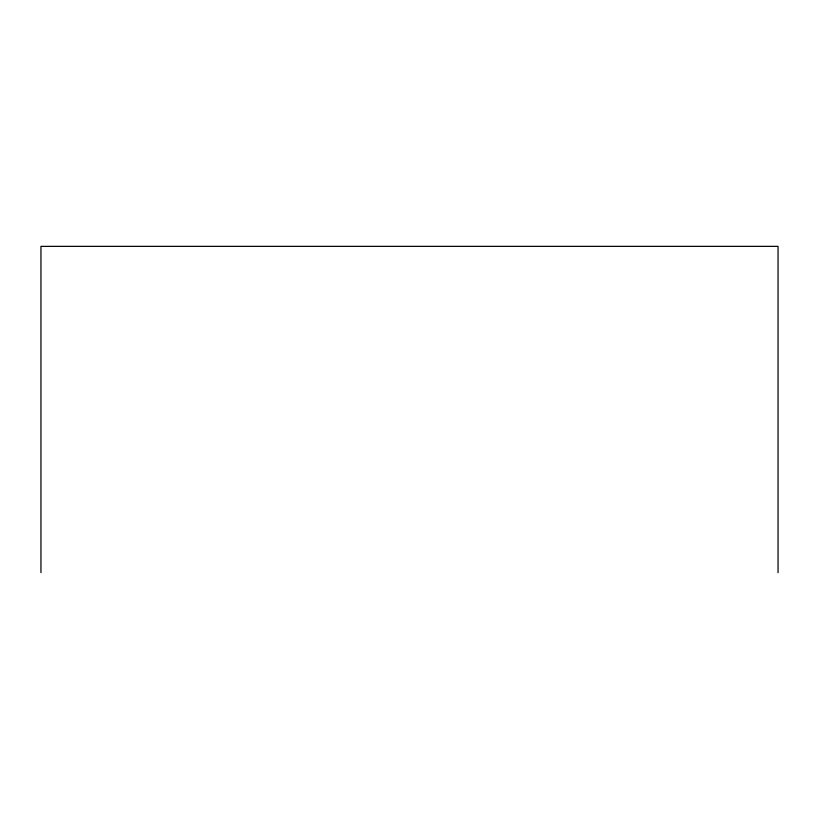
<?xml version="1.0" encoding="UTF-8"?>
<svg xmlns="http://www.w3.org/2000/svg" width="819" height="819" viewBox="0 0 819 819"><rect width="100%" height="100%" fill="white"/><g stroke="black" fill="none" stroke-linecap="round" stroke-linejoin="round"><path stroke-width="1.23" d="M778.05 572.635L778.05 246.365L40.95 246.365L40.95 572.635"/></g></svg>
